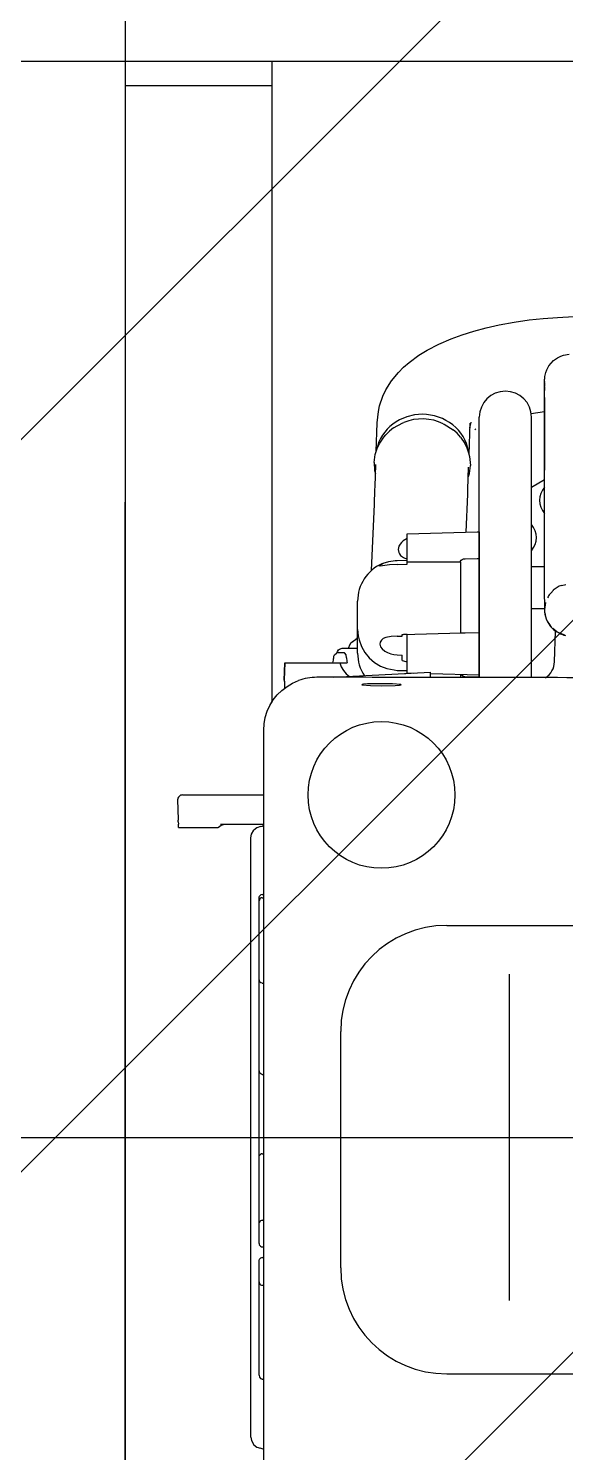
# Model space of a CAD drawing. Header units: millimetres. Extents: x 1084702 to 1166801, y 36632 to 124519.
# Drawn here: x 1102098 to 1102427, y 47639 to 48512 of the extents above; entities that cross this region are included whole.
import ezdxf

# ---------------------------------------------------------------- set-up
doc = ezdxf.new("R2010")
doc.units = ezdxf.units.MM
doc.header["$LTSCALE"] = 250
doc.linetypes.add('CENTER', pattern=[3, 2.5, -0.25, 0, -0.25])
doc.linetypes.add('DASHDOT', pattern=[1, 0.5, -0.25, 0, -0.25])
doc.layers.get('0').update_dxf_attribs({"color": 255})
doc.layers.add('%posline', color=240, linetype='Continuous')
doc.layers.add('%symbol', color=1, linetype='Continuous')
doc.styles.add('ROMANS', font='ROMANS.shx', dxfattribs={"height": 100})
doc.dimstyles.new('dott', dxfattribs={"dimscale": 100, "dimtxt": 150, "dimasz": 0.01, "dimexe": 0.5, "dimexo": 1, "dimgap": 1, "dimtad": 1, "dimdsep": 46, "dimtxsty": 'ROMANS', "dimcen": 1.5, "dimclrd": 1, "dimclre": 1, "dimclrt": 2, "dimazin": 2, "dimtfac": 1, "dimtmove": 2, "dimatfit": 3, "dimldrblk": 'DOT', "dimfxl": 1, "dimtvp": 100, "dimtolj": 1, "dimarcsym": 0})

# ---------------------------------------------------------------- blocks, each defined once
blk = doc.blocks.new('A$C64097268')
blk.add_line((10000, -100), (10000, 100))
at = {"linetype": 'DASHDOT'}
blk.add_line((-2084.21, 0), (35128.7, 0), dxfattribs=at)
blk = doc.blocks.new('_Dot')
at = {"color": 0, "linetype": 'ByBlock', "lineweight": -2}
blk.add_line((-0.5, 0), (-1, 0), dxfattribs=at)
at = {"color": 0, "linetype": 'ByBlock', "const_width": 0.5}
blk.add_lwpolyline([(-0.25, 0, 1), (0.25, 0, 1)], format="xyb", close=True, dxfattribs=at)
blk = doc.blocks.new('GENERATOR-CENTER')
for p, q in [((-2660.61, 750), (-2660.61, -750)), ((-3075.61, 660), (274.39, 660)), ((-2570.61, 266.66), (-2570.61, 660)), ((-2660.61, 645), (-2570.61, 645)), ((-2439.43, 496.47), (-2431.42, 498.24)), ((-2431.42, 498.24), (-2422.22, 499.93)), ((-2422.22, 499.93), (-2412.97, 501.24)), ((-2412.97, 501.24), (-2404.39, 502.19)), ((-2404.39, 502.19), (-2395.62, 502.87)), ((-2395.62, 502.87), (-2385.61, 503.3)), ((-2468.47, 486.42), (-2460.79, 489.78)), ((-2460.79, 489.78), (-2454.17, 492.22)), ((-2454.17, 492.22), (-2447.03, 494.46)), ((-2447.03, 494.46), (-2439.43, 496.47)), ((-2480.59, 479.66), (-2475.59, 482.74)), ((-2475.59, 482.74), (-2468.47, 486.42)), ((-2392.01, 479.72), (-2388.5, 480.32)), ((-2660.61, 479.61), (-2660.61, 389.61)), ((-2493.19, 469.04), (-2489.98, 472.31)), ((-2489.98, 472.31), (-2486.56, 475.24)), ((-2486.56, 475.24), (-2480.59, 479.66)), ((-2402.26, 470.61), (-2400.95, 473.07)), ((-2400.95, 473.07), (-2398.2, 476.44)), ((-2398.2, 476.44), (-2395.65, 478.12)), ((-2395.65, 478.12), (-2393.7, 479.13)), ((-2393.7, 479.13), (-2392.01, 479.72)), ((-2500.83, 458.36), (-2497.44, 463.87)), ((-2497.44, 463.87), (-2493.19, 469.04)), ((-2403.61, 463.75), (-2403.59, 463.64)), ((-2403.61, 462.82), (-2403.61, 463.75)), ((-2403.59, 463.64), (-2403.54, 464.69)), ((-2403.59, 463.64), (-2403.59, 463.58)), ((-2403.59, 450.4), (-2403.57, 463.62)), ((-2403.58, 463.48), (-2403.48, 466.03)), ((-2403.57, 463.62), (-2403.43, 466.63)), ((-2403.43, 466.63), (-2402.86, 468.94)), ((-2402.86, 468.94), (-2402.26, 470.61)), ((-2504.77, 448.51), (-2502.69, 454.45)), ((-2502.69, 454.45), (-2500.83, 458.36)), ((-2403.61, 462.82), (-2403.6, 460.88)), ((-2403.61, 453.67), (-2403.6, 458)), ((-2403.6, 460.88), (-2403.6, 460.7)), ((-2403.6, 460.3), (-2403.6, 458)), ((-2403.54, 458.02), (-2403.52, 459.22)), ((-2505.45, 445.1), (-2504.77, 448.51)), ((-2403.61, 453.67), (-2403.59, 409.1)), ((-2403.6, 337.74), (-2403.59, 450.4)), ((-2506.83, 420.53), (-2506.28, 438.16)), ((-2506.28, 438.16), (-2505.45, 445.1)), ((-2496.58, 437.45), (-2498.4, 435.94)), ((-2494.62, 438.81), (-2496.58, 437.45)), ((-2496.16, 435.06), (-2490.5, 438.12)), ((-2492.54, 440.01), (-2494.62, 438.81)), ((-2488.08, 441.9), (-2492.54, 440.01)), ((-2490.5, 438.12), (-2489.78, 438.42)), ((-2486.88, 439.43), (-2489.78, 438.42)), ((-2483.34, 443.04), (-2488.08, 441.9)), ((-2483.88, 440.13), (-2486.88, 439.43)), ((-2480.8, 440.51), (-2483.88, 440.13)), ((-2478.45, 443.41), (-2483.34, 443.04)), ((-2477.7, 440.58), (-2480.8, 440.51)), ((-2475.93, 443.29), (-2478.45, 443.41)), ((-2474.61, 440.32), (-2477.7, 440.58)), ((-2473.43, 442.97), (-2475.93, 443.29)), ((-2471.56, 439.74), (-2474.61, 440.32)), ((-2470.97, 442.45), (-2473.43, 442.97)), ((-2468.61, 438.85), (-2471.56, 439.74)), ((-2468.57, 441.73), (-2470.97, 442.45)), ((-2465.78, 437.66), (-2468.61, 438.85)), ((-2466.25, 440.81), (-2468.57, 441.73)), ((-2464.02, 439.71), (-2466.25, 440.81)), ((-2465.78, 437.66), (-2465.08, 437.32)), ((-2465.08, 437.32), (-2459.62, 433.91)), ((-2461.91, 438.43), (-2464.02, 439.71)), ((-2459.92, 436.98), (-2461.91, 438.43)), ((-2458.08, 435.37), (-2459.92, 436.98)), ((-2449.9, 418.73), (-2449.28, 437.91)), ((-2449.37, 435.03), (-2448.65, 438.51)), ((-2443.61, 426.95), (-2443.61, 441.6)), ((-2411.78, 443.96), (-2403.59, 445.09)), ((-2411.61, 426.95), (-2411.61, 441.6)), ((-2504.1, 428.6), (-2505.08, 426.51)), ((-2504.65, 425.7), (-2502.17, 429.3)), ((-2502.94, 430.6), (-2504.1, 428.6)), ((-2501.6, 432.5), (-2502.94, 430.6)), ((-2502.17, 429.3), (-2500.94, 430.91)), ((-2500.08, 434.28), (-2501.6, 432.5)), ((-2498.68, 433.11), (-2500.94, 430.91)), ((-2498.4, 435.94), (-2500.08, 434.28)), ((-2496.16, 435.06), (-2498.68, 433.11)), ((-2457.24, 431.8), (-2459.62, 433.91)), ((-2456.4, 433.62), (-2458.08, 435.37)), ((-2455.12, 429.46), (-2457.24, 431.8)), ((-2454.89, 431.75), (-2456.4, 433.62)), ((-2455.12, 429.46), (-2452.54, 425.53)), ((-2453.56, 429.75), (-2454.89, 431.75)), ((-2452.43, 427.66), (-2453.56, 429.75)), ((-2446.42, 433.91), (-2445.68, 434.4)), ((-2507.36, 418.7), (-2505.93, 423.07)), ((-2505.85, 424.35), (-2506.42, 422.14)), ((-2505.93, 423.07), (-2504.65, 425.7)), ((-2505.08, 426.51), (-2505.85, 424.35)), ((-2452.54, 425.53), (-2451.18, 422.76)), ((-2451.51, 425.48), (-2452.43, 427.66)), ((-2450.79, 423.23), (-2451.51, 425.48)), ((-2451.18, 422.76), (-2450.19, 419.86)), ((-2450.29, 420.94), (-2450.79, 423.23)), ((-2450.19, 419.86), (-2449.6, 417.53)), ((-2443.61, 282.02), (-2443.61, 426.95)), ((-2411.61, 281.95), (-2411.61, 426.95)), ((-2508.06, 413.79), (-2507.36, 418.7)), ((-2508.06, 413.79), (-2507.77, 409.03)), ((-2507.52, 399.19), (-2507.1, 412.7)), ((-2450.55, 397.39), (-2450.13, 410.89)), ((-2449.69, 407.19), (-2449.09, 411.93)), ((-2449.6, 417.53), (-2449.09, 411.93)), ((-2507.77, 409.03), (-2507.27, 407.11)), ((-2450.3, 405.3), (-2449.69, 407.19)), ((-2411.61, 398.81), (-2403.59, 403.39)), ((-2507.93, 388.32), (-2507.59, 397.16)), ((-2507.59, 397.16), (-2507.52, 399.19)), ((-2451.61, 371.16), (-2450.66, 394.45)), ((-2450.66, 394.45), (-2450.55, 397.39)), ((-2405.84, 394.9), (-2406.41, 392.82)), ((-2404.89, 396.91), (-2405.84, 394.9)), ((-2403.59, 398.78), (-2404.89, 396.91)), ((-2660.61, -390.39), (-2660.61, 389.61)), ((-2509.74, 347.56), (-2507.93, 388.32)), ((-2406.41, 392.82), (-2406.61, 390.69)), ((-2406.61, 390.69), (-2406.42, 388.55)), ((-2406.42, 388.55), (-2405.84, 386.47)), ((-2405.84, 386.47), (-2404.89, 384.47)), ((-2404.89, 384.47), (-2403.59, 382.59)), ((-2410.32, 374.04), (-2411.61, 375.91)), ((-2487.91, 367.18), (-2490.28, 365.78)), ((-2487.91, 370.19), (-2444.91, 371.34)), ((-2487.91, 352.73), (-2487.91, 370.19)), ((-2444.91, 371.34), (-2443.41, 371.38)), ((-2443.41, 361.34), (-2443.41, 371.38)), ((-2409.37, 372.04), (-2410.32, 374.04)), ((-2408.8, 369.96), (-2409.37, 372.04)), ((-2408.61, 367.83), (-2408.8, 369.96)), ((-2408.8, 365.71), (-2408.61, 367.83)), ((-2492.82, 362.59), (-2493.26, 360.59)), ((-2493.26, 360.59), (-2492.93, 358.63)), ((-2492.93, 358.63), (-2492.5, 357.76)), ((-2492.17, 363.8), (-2492.82, 362.59)), ((-2491.3, 364.86), (-2492.17, 363.8)), ((-2490.28, 365.78), (-2491.3, 364.86)), ((-2443.41, 354.93), (-2443.41, 361.34)), ((-2411.61, 359.76), (-2410.32, 361.63)), ((-2410.32, 361.63), (-2409.37, 363.63)), ((-2409.37, 363.63), (-2408.8, 365.71)), ((-2504.91, 350.44), (-2504.54, 350.97)), ((-2504.87, 350.39), (-2504.91, 350.44)), ((-2504.42, 350.32), (-2504.87, 350.39)), ((-2504.54, 350.97), (-2502.46, 352.08)), ((-2498.73, 351.08), (-2504.42, 350.32)), ((-2502.46, 352.08), (-2498.97, 353.19)), ((-2498.97, 353.19), (-2495.16, 353.76)), ((-2493.86, 351.4), (-2498.73, 351.08)), ((-2495.16, 353.76), (-2493.86, 353.83)), ((-2493.86, 353.83), (-2487.91, 353.98)), ((-2493.86, 351.4), (-2487.91, 351.49)), ((-2492.5, 357.76), (-2491.82, 356.88)), ((-2491.82, 356.88), (-2490.03, 355.5)), ((-2490.03, 355.5), (-2487.91, 354.58)), ((-2455.2, 352.82), (-2487.91, 352.73)), ((-2487.91, 351.49), (-2487.91, 352.73)), ((-2455.2, 352.82), (-2455.06, 353.32)), ((-2455.2, 352.82), (-2455.2, 309.31)), ((-2455.06, 353.32), (-2454.69, 353.86)), ((-2454.69, 353.86), (-2454.07, 354.35)), ((-2454.07, 354.35), (-2453.24, 354.7)), ((-2453.24, 354.7), (-2452.29, 354.84)), ((-2452.29, 354.84), (-2444.91, 354.91)), ((-2444.91, 354.91), (-2443.41, 354.93)), ((-2443.41, 309.53), (-2443.41, 354.93)), ((-2411.61, 350.15), (-2403.6, 350.15)), ((-2403.53, 322.05), (-2403.6, 337.74)), ((-2400.09, 333.22), (-2399.7, 333.74)), ((-2399.7, 333.74), (-2398.22, 335.49)), ((-2393.15, 338.41), (-2390.61, 339.09)), ((-2518.21, 328.84), (-2518.21, 328.84)), ((-2518.21, 311.37), (-2518.21, 328.84)), ((-2411.61, 324.35), (-2403.59, 324.35)), ((-2403.48, 321.76), (-2403.06, 319.36)), ((-2401.96, 316.63), (-2400.59, 314.48)), ((-2400.59, 314.48), (-2399.58, 312.91)), ((-2519.45, 305.41), (-2518.53, 306.21)), ((-2518.58, 306.1), (-2518.21, 306.51)), ((-2518.21, 300.42), (-2518.21, 311.37)), ((-2518.21, 311.37), (-2517.8, 307.66)), ((-2517.8, 307.66), (-2517.3, 305.04)), ((-2502.42, 305.85), (-2503.63, 304.97)), ((-2500.93, 306.47), (-2502.42, 305.85)), ((-2497.52, 307.16), (-2500.93, 306.47)), ((-2493.86, 307.39), (-2497.52, 307.16)), ((-2493.86, 307.39), (-2490.91, 307.44)), ((-2490.91, 308.37), (-2490.16, 308.39)), ((-2490.91, 307.44), (-2490.91, 308.37)), ((-2490.16, 308.39), (-2454.55, 309.32)), ((-2487.91, 284.78), (-2487.91, 308.44)), ((-2454.55, 309.32), (-2452.29, 309.33)), ((-2452.29, 309.33), (-2443.41, 309.53)), ((-2443.41, 283.62), (-2443.41, 309.53)), ((-2396.08, 310.02), (-2398.44, 311.97)), ((-2397.49, 291.58), (-2396.83, 310.45)), ((-2394.8, 309.31), (-2396.08, 310.02)), ((-2391.09, 307.95), (-2394.8, 309.31)), ((-2532.29, 295.84), (-2531.14, 296.97)), ((-2531.18, 296.94), (-2530.73, 297.38)), ((-2530.73, 297.38), (-2530.51, 297.95)), ((-2530.51, 297.95), (-2529.96, 298.88)), ((-2530.17, 297.26), (-2526.85, 297.26)), ((-2529.96, 298.88), (-2529.32, 299.43)), ((-2529.32, 299.43), (-2527.67, 300)), ((-2527.67, 300), (-2524.27, 300)), ((-2525.27, 295.84), (-2526.09, 296.97)), ((-2524.27, 300), (-2518.21, 300)), ((-2523.67, 300), (-2523.63, 300.44)), ((-2523.63, 300.44), (-2523.01, 301.95)), ((-2523.01, 301.95), (-2522.07, 303.38)), ((-2522.07, 303.38), (-2521.09, 304.15)), ((-2521.74, 303.65), (-2521.52, 303.82)), ((-2521.52, 303.82), (-2519.45, 305.41)), ((-2519.68, 300), (-2518.19, 300.1)), ((-2518.21, 296.93), (-2518.21, 300.42)), ((-2517.3, 305.04), (-2515.86, 301.03)), ((-2515.86, 301.03), (-2513.76, 297.32)), ((-2513.76, 297.32), (-2511.05, 294.03)), ((-2504.39, 303.78), (-2504.54, 302.35)), ((-2504.54, 302.35), (-2504.06, 300.89)), ((-2503.63, 304.97), (-2504.39, 303.78)), ((-2504.06, 300.89), (-2503.08, 299.54)), ((-2503.08, 299.54), (-2501.56, 298.24)), ((-2501.56, 298.24), (-2499.8, 297.25)), ((-2499.8, 297.25), (-2497.89, 296.54)), ((-2563.1, 280.29), (-2562.72, 291)), ((-2562.93, 280.29), (-2562.54, 291)), ((-2562.72, 291), (-2562.54, 291)), ((-2562.54, 291), (-2534.23, 291)), ((-2534.23, 291), (-2531.45, 291)), ((-2532.82, 294.17), (-2532.66, 295.05)), ((-2532.66, 295.05), (-2532.29, 295.84)), ((-2531.45, 291), (-2529.08, 291)), ((-2529.08, 291), (-2524.64, 291)), ((-2529.08, 291), (-2528.16, 288.53)), ((-2528.16, 288.53), (-2526.83, 286.27)), ((-2524.93, 294.17), (-2525.27, 295.84)), ((-2511.05, 294.03), (-2507.82, 291.24)), ((-2507.82, 291.24), (-2504.16, 289.05)), ((-2504.16, 289.05), (-2500.18, 287.51)), ((-2497.89, 296.54), (-2495.89, 296.1)), ((-2495.89, 296.1), (-2493.86, 295.9)), ((-2493.86, 295.89), (-2490.91, 295.78)), ((-2490.91, 292.35), (-2490.91, 295.78)), ((-2563.1, 280.29), (-2563.09, 279.59)), ((-2563.09, 279.59), (-2563.01, 277.01)), ((-2562.99, 279.59), (-2562.93, 280.29)), ((-2558.05, 278.56), (-2554.43, 280.15)), ((-2532.87, 282.12), (-2473.56, 285.23)), ((-2526.83, 286.27), (-2525.12, 284.28)), ((-2525.12, 284.28), (-2523.09, 282.61)), ((-2514.03, 283.07), (-2513.96, 283.11)), ((-2500.18, 287.51), (-2495.85, 286.64)), ((-2495.85, 286.64), (-2493.86, 286.36)), ((-2493.86, 286.36), (-2487.91, 286.21)), ((-2489.23, 284.41), (-2488.55, 284.45)), ((-2487.91, 284.78), (-2484.08, 284.68)), ((-2473.56, 282.07), (-2473.56, 285.23)), ((-2473.56, 284.41), (-2443.41, 283.62)), ((-2455.2, 283.92), (-2455.2, 282.04)), ((-2454.7, 283.91), (-2453.75, 282.94)), ((-2453.75, 282.94), (-2452.29, 282.52)), ((-2452.29, 282.52), (-2443.41, 282.32)), ((-2443.41, 282.32), (-2443.41, 283.62)), ((-2443.41, 282.02), (-2443.41, 282.32)), ((-2403.09, 281.93), (-2402.57, 282.19)), ((-2569.86, 268.25), (-2567.4, 271.35)), ((-2567.4, 271.35), (-2564.59, 274.13)), ((-2564.59, 274.13), (-2561.45, 276.55)), ((-2563.01, 277.01), (-2563, 276.92)), ((-2563, 276.92), (-2562.94, 275.26)), ((-2561.45, 276.55), (-2558.05, 278.56)), ((-2515.33, 277.71), (-2515.56, 277.59)), ((-2515.56, 277.59), (-2515.33, 277.46)), ((-2514.65, 277.83), (-2515.33, 277.71)), ((-2515.33, 277.46), (-2510.23, 277.06)), ((-2512.05, 278.03), (-2514.65, 277.83)), ((-2503.56, 278.21), (-2512.05, 278.03)), ((-2510.23, 277.06), (-2503.56, 276.96)), ((-2496.9, 278.11), (-2503.56, 278.21)), ((-2503.56, 276.96), (-2495.08, 277.14)), ((-2491.79, 277.71), (-2496.9, 278.11)), ((-2495.08, 277.14), (-2492.48, 277.34)), ((-2492.48, 277.34), (-2491.8, 277.46)), ((-2491.8, 277.46), (-2491.56, 277.59)), ((-2491.56, 277.59), (-2491.79, 277.71)), ((-2573.55, 261.28), (-2571.92, 264.88)), ((-2571.92, 264.88), (-2569.86, 268.25)), ((-2575.7, 249.67), (-2575.46, 253.61)), ((-2575.46, 253.61), (-2574.74, 257.5)), ((-2574.74, 257.5), (-2573.55, 261.28)), ((-2575.7, 0), (-2575.7, 249.67)), ((-2625.5, 210), (-2616.5, 210)), ((-2616.5, 210), (-2580.49, 210)), ((-2580.49, 210), (-2575.7, 210)), ((-2628.5, 206.92), (-2628.18, 194.92)), ((-2628.07, 193.49), (-2627.92, 192.07)), ((-2627.95, 190), (-2627.92, 191.92)), ((-2627.95, 190), (-2616.11, 190)), ((-2627.92, 191.92), (-2627.92, 192.07)), ((-2616.11, 190), (-2610.85, 190)), ((-2610.85, 190), (-2609.04, 190)), ((-2609.04, 190), (-2605.48, 190)), ((-2605.48, 190), (-2603.63, 190)), ((-2603.63, 190), (-2603.49, 190.19)), ((-2603.63, 190), (-2603.59, 190)), ((-2603.59, 190), (-2603.49, 190.19)), ((-2603.49, 190.19), (-2601.8, 191.52)), ((-2602.13, 192), (-2580.18, 192)), ((-2601.8, 191.52), (-2599.46, 192)), ((-2583.56, 183.74), (-2583.18, 185.96)), ((-2583.56, 180.76), (-2583.56, 183.74)), ((-2583.18, 185.96), (-2581.73, 188.46)), ((-2579.91, 189.88), (-2581.73, 188.46)), ((-2580.18, 192), (-2575.7, 192)), ((-2577.73, 190.63), (-2579.91, 189.88)), ((-2577.73, 190.63), (-2576.66, 190.94)), ((-2576.66, 190.94), (-2575.68, 191.48)), ((-2583.56, -180.77), (-2583.56, 180.76)), ((-2577.42, 148.66), (-2578.07, 148.17)), ((-2576.6, 148.85), (-2577.42, 148.66)), ((-2576.6, 148.85), (-2575.7, 148.86)), ((-2578.56, 146.83), (-2578.46, 147.4)), ((-2578.56, 144.99), (-2578.56, 146.83)), ((-2578.56, 96.6), (-2578.56, 144.99)), ((-2578.46, 147.4), (-2578.3, 147.84)), ((-2578.07, 148.17), (-2578.3, 147.84)), ((-2576.6, 146.99), (-2575.7, 147)), ((-2463.56, 130), (-2233.56, 130)), ((-2578.56, 96.6), (-2578.46, 96.02)), ((-2578.56, 92.23), (-2578.56, 96.6)), ((-2578.56, 40.74), (-2578.56, 92.23)), ((-2578.46, 96.02), (-2578.41, 95.85)), ((-2578.22, 95.43), (-2578.43, 95.84)), ((-2577.53, 94.79), (-2578.22, 95.43)), ((-2576.6, 94.54), (-2577.53, 94.79)), ((-2576.6, 94.55), (-2575.7, 94.53)), ((-2528.56, -80), (-2528.56, 65)), ((-2578.56, 40.74), (-2578.45, 40.1)), ((-2578.56, 38.5), (-2578.56, 40.74)), ((-2578.56, 28.19), (-2578.56, 38.5)), ((-2578.45, 40.1), (-2578.41, 39.99)), ((-2578.22, 39.56), (-2578.43, 39.98)), ((-2577.53, 38.91), (-2578.22, 39.56)), ((-2576.6, 38.65), (-2577.53, 38.91)), ((-2576.6, 38.65), (-2575.7, 38.64)), ((-2578.56, 5.75), (-2578.56, 28.19)), ((-2671.23, 0), (-1337.61, 0)), ((-2671.23, 0), (-1337.61, 0)), ((-2578.56, -6.3), (-2578.56, 5.75)), ((-2578.56, -12.07), (-2578.56, -6.3)), ((-2575.7, -249.68), (-2575.7, 0)), ((-2578.56, -12.07), (-2578.45, -11.51)), ((-2578.56, -30.44), (-2578.56, -12.07)), ((-2576.6, -10.07), (-2575.7, -10.05)), ((-2578.56, -47.46), (-2578.56, -30.44)), ((-2578.56, -52.86), (-2578.56, -47.46)), ((-2578.56, -52.86), (-2578.45, -52.31)), ((-2576.6, -50.86), (-2575.7, -50.84)), ((-2578.56, -65.15), (-2578.56, -52.86)), ((-2578.56, -65.15), (-2578.45, -65.71)), ((-2576.6, -67.15), (-2575.7, -67.17)), ((-2578.56, -75.67), (-2578.46, -75.12)), ((-2578.56, -88.67), (-2578.56, -75.67)), ((-2576.6, -73.68), (-2575.7, -73.66)), ((-2578.56, -88.67), (-2578.45, -89.22)), ((-2578.56, -94.45), (-2578.56, -88.67)), ((-2578.56, -106.14), (-2578.56, -94.45)), ((-2576.6, -90.67), (-2575.7, -90.68)), ((-2578.56, -128.74), (-2578.56, -106.14)), ((-2578.56, -145.83), (-2578.56, -128.74)), ((-2578.56, -145.83), (-2578.33, -146.96)), ((-2578.33, -146.96), (-2577.72, -147.82)), ((-2577.72, -147.82), (-2577.22, -148.12)), ((-2576.6, -148.25), (-2577.22, -148.12)), ((-2576.6, -148.25), (-2575.7, -148.27)), ((-2463.56, -145), (-2233.56, -145)), ((-2583.56, -183.75), (-2583.56, -180.77)), ((-2583.56, -183.75), (-2583.18, -185.97)), ((-2583.18, -185.97), (-2581.73, -188.47)), ((-2581.73, -188.47), (-2579.91, -189.89)), ((-2579.91, -189.89), (-2577.73, -190.64)), ((-2576.66, -190.95), (-2577.73, -190.64)), ((-2575.68, -191.48), (-2576.66, -190.95))]:
    blk.add_line(p, q)
blk.add_circle((-2503.56, 210), 45)
for centre, radius, start, end in [((-2427.61, 441.6), 16, 0.00108, 179.99892), ((-2493.24, 328.85), 24.97, 113.67277, 180.02155), ((-2387.61, 323.52), 16, 142.16069, 152.7082), ((-2387.61, 323.52), 16, 110.41115, 131.55968), ((-2387.61, 323.52), 16, 163.35275, 205.65379), ((-2387.61, 323.52), 16, 205.67732, 219.97335), ((-2533.16, 321.83), 21.41, 307.90693, 311.21815), ((-2533.16, 321.83), 21.41, 313.12384, 314.32263), ((-2482.44, 13.32), 295.17, 91.06061, 91.49759), ((-2387.61, 323.52), 16, 221.55968, 226.8283), ((-2387.61, 323.52), 16, 223.10908, 237.44203), ((-2387.61, 323.52), 16, 242.97178, 256.51099), ((-2387.61, 323.52), 16, 254.97315, 258.60406), ((-2529.93, 294.91), 2.39, 109.56428, 120.32612), ((-2530.15, 295.54), 1.72, 90.54182, 109.78202), ((-2526.86, 296.15), 1.11, 65.34528, 89.54669), ((-2527.04, 295.76), 1.54, 51.87768, 65.45115), ((-2493.24, 296.89), 24.96, 179.91358, 213.62782), ((-2548.91, 294.92), 16.1, 345.90933, 357.3384), ((-2498.08, 295), 26.86, 181.76522, 188.56189), ((-2422.52, 632.82), 347.27, 258.64266, 259.14707), ((-2409.48, 292), 12, 302.42568, 358.0006), ((-2529.29, 278.07), 33.74, 177.4211, 181.96648), ((-2543.25, 249.65), 32.48, 89.997, 110.12775), ((-2553.46, -56717.89), 57000.02, 89.807036, 89.989734), ((-2625.5, 207), 3, 90, 181.5), ((-2625.19, 195), 3, 181.49941, 189.87897), ((-2633.06, 193.63), 4.99, 358.48186, 9.87418), ((-2576.56, 144.99), 2, 90.99465, 179.99746), ((-2463.56, 65), 65, 90, 180), ((-2576.56, -12.07), 2, 90.9999, 158.53603), ((-2576.56, -52.86), 2, 91, 158.55458), ((-2576.57, -65.15), 2, 201.43739, 269.01932), ((-2576.56, -75.68), 2, 91.0001, 158.46734), ((-2463.56, -80), 65, 180, 270), ((-2576.56, -88.67), 2, 201.48236, 268.9973)]:
    blk.add_arc(centre, radius, start, end)
blk = doc.blocks.new('BL_1-deck_B4_2')
blk.add_blockref('GENERATOR-CENTER', (87054.78, 16083.83))

msp = doc.modelspace()

# ---------------------------------------------------------------- hatches: boundary and pattern name
at = {"layer": '%symbol', "true_color": 0x939598}
h = msp.add_hatch(dxfattribs=at)
h.set_pattern_fill('ANSI31', color=252, scale=100)
h.paths.add_polyline_path([(1097892.6, 52632.31), (1097892.6, 43032.31), (1109392.6, 43032.31), (1109392.6, 52632.31)])

# ---------------------------------------------------------------- block references
for name, p in [('BL_1-deck_B4_2', (1017763.01, 31748.48)), ('A$C64097268', (1092392.6, 47832.31))]:
    msp.add_blockref(name, p)
at = {"linetype": 'CENTER'}
msp.add_blockref('A$C64097268', (1092392.6, 47832.31), dxfattribs=at)

# ---------------------------------------------------------------- leaders
at = {"layer": '%posline', "linetype": 'ByBlock'}
msp.add_leader([(1105977.01, 46518.41), (1099711.3, 53457.36)], dimstyle='dott', override={"dimasz": 2, "dimgap": 1, "dimtad": 0, "dimclrd": 256}, dxfattribs=at)

doc.saveas('drawing.dxf')
